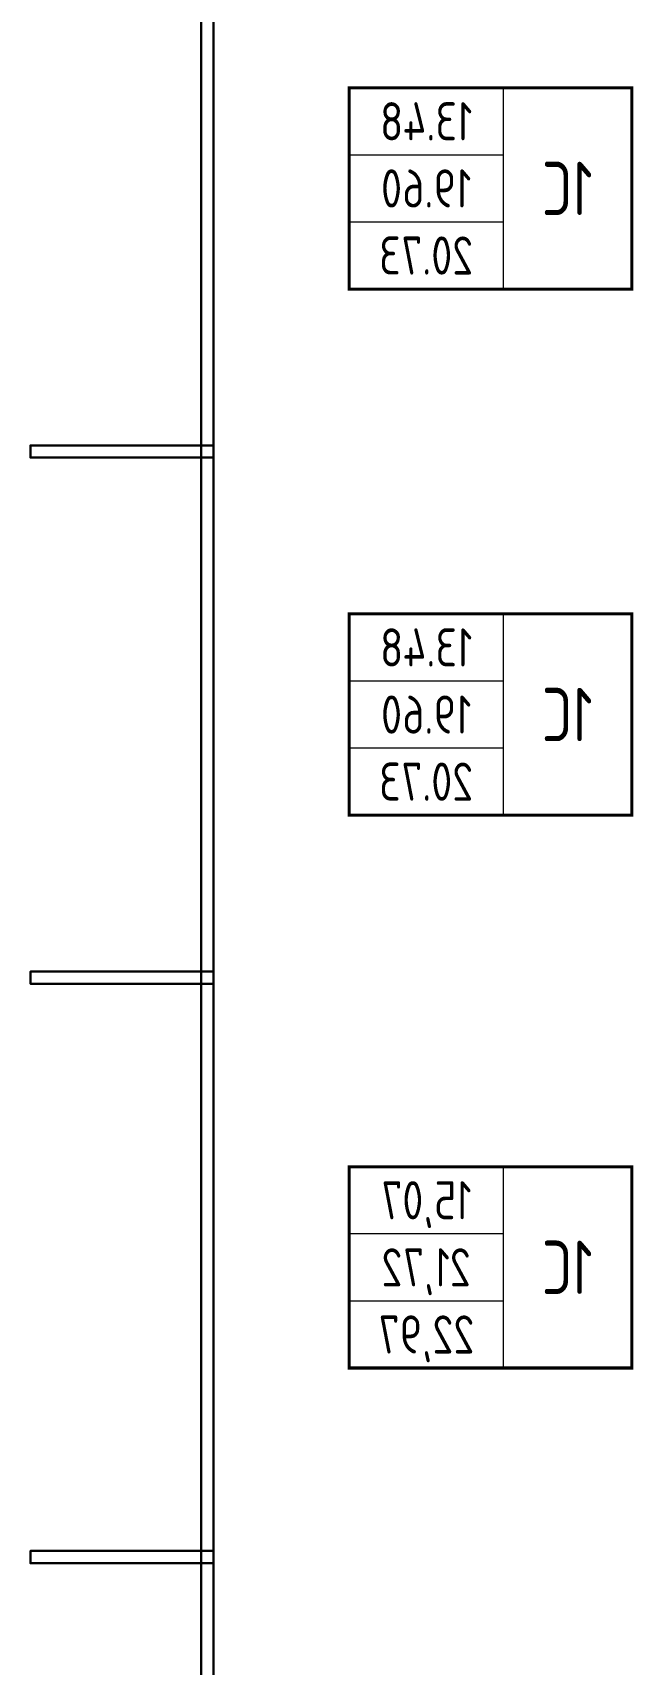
# Model space of a CAD drawing. Header units: millimetres. Extents: x 0 to 145404, y 0 to 194550.
# Drawn here: x 92890 to 96830, y 113943 to 124643 of the extents above; entities that cross this region are included whole.
import ezdxf
from ezdxf.enums import TextEntityAlignment as Align

# ---------------------------------------------------------------- set-up
doc = ezdxf.new("R2010")
doc.units = ezdxf.units.MM
doc.layers.add('АР - Перегородки 80', color=32, linetype='Continuous', lineweight=30)
doc.styles.add('ГОСТ 2.304', font='CS_Gost2304.shx')

# ---------------------------------------------------------------- blocks, each defined once
blk = doc.blocks.new('Квартира 1С 3450 тип 9-1')
at = {"ltscale": 75, "const_width": 20}
blk.add_lwpolyline([(-11094, 2485), (-9240, 2485), (-9240, 1165), (-11094, 1165)], close=True, dxfattribs=at)
at = {"ltscale": 75, "const_width": 8.8, "elevation": 227}
for points in [[(-10252, 2485), (-10252, 1165)], [(-9240, 2045), (-10252, 2045)], [(-9240, 1605), (-10252, 1605)]]:
    blk.add_lwpolyline(points, dxfattribs=at)
at = {"layer": 'АР - Перегородки 80'}
for points in [[(-8350, 3510), (-8350, 3590), (-7150, 3590), (-7150, 3510)], [(-8270, 60), (-8270, 3590), (-8350, 3590), (-8350, 60)], [(-8350, 60), (-8350, 140), (-7150, 140), (-7150, 60)]]:
    blk.add_lwpolyline(points, close=True, dxfattribs=at)
at = {"ltscale": 75, "style": 'ГОСТ 2.304'}
for s, height, p in [('13.48', 250, (-9746, 2265)), ('1С', 350, (-10673, 1825)), ('19.60', 250, (-9746, 1825)), ('20.73', 250, (-9746, 1385))]:
    blk.add_text(s, height=height, dxfattribs=at).set_placement(p, align=Align.MIDDLE_CENTER)
blk = doc.blocks.new('Квартира 1С 3450 тип 9')
at = {"ltscale": 75, "const_width": 20}
blk.add_lwpolyline([(-11094, 2485), (-9240, 2485), (-9240, 1165), (-11094, 1165)], close=True, dxfattribs=at)
at = {"ltscale": 75, "const_width": 8.8, "elevation": 227}
for points in [[(-10252, 2485), (-10252, 1165)], [(-9240, 2045), (-10252, 2045)], [(-9240, 1605), (-10252, 1605)]]:
    blk.add_lwpolyline(points, dxfattribs=at)
at = {"layer": 'АР - Перегородки 80'}
for points in [[(-8270, 3590), (-8270, 60), (-8350, 60), (-8350, 3590)], [(-8350, 140), (-8350, 60), (-7150, 60), (-7150, 140)]]:
    blk.add_lwpolyline(points, close=True, dxfattribs=at)
at = {"ltscale": 75, "style": 'ГОСТ 2.304'}
for s, height, p in [('13.48', 250, (-9746, 2265)), ('1С', 350, (-10673, 1825)), ('19.60', 250, (-9746, 1825)), ('20.73', 250, (-9746, 1385))]:
    blk.add_text(s, height=height, dxfattribs=at).set_placement(p, align=Align.MIDDLE_CENTER)
blk = doc.blocks.new('Квартира 1С 3800 тип 4')
at = {"ltscale": 75, "const_width": 20}
blk.add_lwpolyline([(-11094, 2660), (-9240, 2660), (-9240, 1340), (-11094, 1340)], close=True, dxfattribs=at)
at = {"ltscale": 75, "const_width": 8.8, "elevation": 227}
for points in [[(-10252, 2660), (-10252, 1340)], [(-9240, 2220), (-10252, 2220)], [(-9240, 1780), (-10252, 1780)]]:
    blk.add_lwpolyline(points, dxfattribs=at)
at = {"layer": 'АР - Перегородки 80'}
for points in [[(-8350, 3860), (-8350, 3940), (-7150, 3940), (-7150, 3860)], [(-8270, 60), (-8270, 3940), (-8350, 3940), (-8350, 60)], [(-8350, 60), (-8350, 140), (-7150, 140), (-7150, 60)]]:
    blk.add_lwpolyline(points, close=True, dxfattribs=at)
at = {"ltscale": 75, "style": 'ГОСТ 2.304'}
for s, height, p in [('15,07', 250, (-9746, 2440)), ('1С', 350, (-10673, 2000)), ('21,72', 250, (-9746, 2000)), ('22,97', 250, (-9746, 1560))]:
    blk.add_text(s, height=height, dxfattribs=at).set_placement(p, align=Align.MIDDLE_CENTER)
blk = doc.blocks.new('Квартира 1С 3800 тип 4-1')
at = {"layer": 'АР - Перегородки 80'}
for points in [[(-8350, 3940), (-8350, 3860), (-7150, 3860), (-7150, 3940)], [(-8270, 3940), (-8270, 60), (-8350, 60), (-8350, 3940)]]:
    blk.add_lwpolyline(points, close=True, dxfattribs=at)
blk = doc.blocks.new('V_Section_2')
for name, p in [('Квартира 1С 3450 тип 9', (7150, -17250)), ('Квартира 1С 3450 тип 9-1', (7150, -20700)), ('Квартира 1С 3800 тип 4', (7150, -24500)), ('Квартира 1С 3800 тип 4-1', (7150, -28300))]:
    blk.add_blockref(name, p)

msp = doc.modelspace()

# ---------------------------------------------------------------- block references
at = {"xscale": -1}
msp.add_blockref('V_Section_2', (92875, 139046, 0), dxfattribs=at)

doc.saveas('drawing.dxf')
